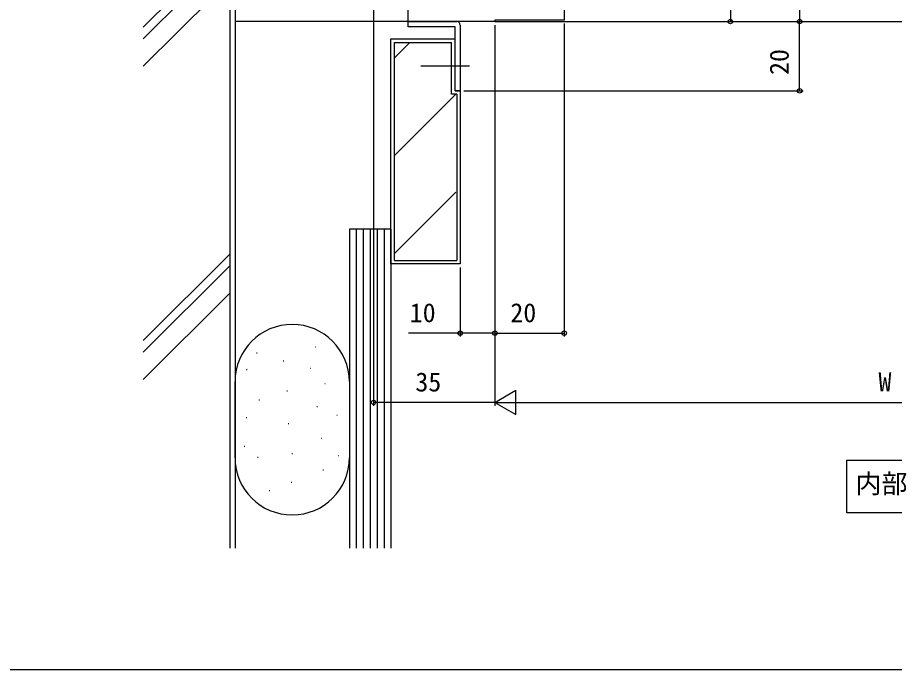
# Model space of a CAD drawing. Units: millimetres, scale not verified. Extents: x -438 to 438, y -344 to 341.
# Drawn here: x -99.2 to 153.9, y -343.7 to -155.4 of the extents above; entities that cross this region are included whole.
import ezdxf
from ezdxf.enums import TextEntityAlignment as Align

# ---------------------------------------------------------------- set-up
doc = ezdxf.new("R2010")
doc.units = ezdxf.units.MM
doc.header["$LTSCALE"] = 2
for name, color, linetype in [('0-1_USER1', 3, 'Continuous'), ('0-2_YKK_11', 7, 'Continuous'), ('0-3_YKK_12', 2, 'Continuous'), ('0-4_YKK_13', 4, 'Continuous'), ('0-6_YKK_D', 6, 'Continuous'), ('0-7_YKK_ZWAK', 7, 'Continuous'), ('0-8_YSS_K', 3, 'Continuous'), ('0-9_YSS_KE', 3, 'Continuous')]:
    doc.layers.add(name, color=color, linetype=linetype)
doc.styles.add('ＭＳ ゴシック', font='')
doc.styles.get('ＭＳ ゴシック').set_extended_font_data('MS Gothic')

msp = doc.modelspace()

# ---------------------------------------------------------------- linework, layer by layer
at = {"layer": '0-1_USER1'}
msp.add_lwpolyline([(140.232, -283.256), (166.512, -283.256), (166.512, -298.449), (140.232, -298.449)], close=True, dxfattribs=at)
at = {"layer": '0-2_YKK_11'}
msp.add_lwpolyline([(4.314, -101.545), (3.614, -101.545), (3.614, -86.545), (38.614, -86.545), (38.614, -142.845), (46.614, -142.845), (46.614, -136.545), (49.114, -136.545), (49.114, -137.545), (48.114, -137.545), (48.114, -142.845), (57.114, -142.845), (57.114, -137.545), (56.114, -137.545), (56.114, -136.545), (58.614, -136.545), (58.614, -156.145), (38.614, -156.145), (38.614, -156.545), (13.614, -156.545), (13.614, -150.395)], dxfattribs=at)
at = {"layer": '0-3_YKK_12'}
for p, q in [((38.614, -156.545), (268.136, -156.545)), ((31.328, -169.461), (17.247, -169.461))]:
    msp.add_line(p, q, dxfattribs=at)
at = {"layer": '0-4_YKK_13'}
for p, q in [((28.615, -157.545), (28.615, -176.545)), ((28.615, -176.545), (27.115, -176.545))]:
    msp.add_line(p, q, dxfattribs=at)
msp.add_lwpolyline([(27.115, -176.545), (27.115, -158.045), (13.615, -158.045), (13.615, -156.545), (27.615, -156.545)], dxfattribs=at)
msp.add_arc((27.615, -157.545), 1, 0, 89.99998, dxfattribs=at)
at = {"layer": '0-6_YKK_D'}
for p, q in [((126.572, -86.545), (126.572, -156.545)), ((3.614, -102.545), (3.614, -267.545)), ((126.572, -176.545), (126.572, -156.545)), ((38.614, -157.545), (38.614, -247.545)), ((38.614, -157.545), (38.614, -267.545)), ((38.614, -157.545), (38.614, -267.545)), ((38.614, -157.545), (38.614, -247.545)), ((58.614, -157.145), (58.614, -247.545)), ((29.615, -176.545), (127.572, -176.545)), ((28.615, -227.548), (28.615, -247.545)), ((38.614, -246.545), (58.614, -246.545)), ((38.614, -266.545), (44.676, -263.045)), ((44.676, -270.045), (44.676, -263.045)), ((38.614, -266.545), (3.614, -266.545)), ((38.614, -266.545), (44.676, -270.045)), ((38.614, -266.545), (50.739, -266.545)), ((45.614, -266.545), (261.136, -266.545))]:
    msp.add_line(p, q, dxfattribs=at)
for points in [[(106.572, -132.545), (106.572, -136.545), (106.572, -156.545)], [(38.614, -246.545), (28.615, -246.545), (13.69, -246.545)]]:
    msp.add_lwpolyline(points, dxfattribs=at)
for centre in [(106.572, -156.545), (126.572, -156.545), (126.572, -156.545), (126.572, -176.545), (28.615, -246.545), (38.614, -246.545), (38.614, -246.545), (58.614, -246.545), (3.614, -266.545)]:
    msp.add_circle(centre, 0.637, dxfattribs=at)
at = {"layer": '0-7_YKK_ZWAK'}
msp.add_lwpolyline([(-437, -343.7), (438, -343.7), (438, 306.3)], dxfattribs=at)
at = {"layer": '0-8_YSS_K'}
for p, q in [((-36.385, -84.942), (-36.385, -308.7)), ((-62.855, -158.157), (-37.885, -133.188)), ((-62.855, -161.551), (-37.885, -136.582)), ((-62.855, -169.471), (-37.885, -144.501)), ((13.614, -156.545), (-36.385, -156.545)), ((14.046, -162.548), (9.615, -166.98)), ((9.615, -162.548), (26.115, -162.548)), ((9.615, -225.548), (9.615, -162.548)), ((27.33, -177.548), (9.615, -195.264)), ((27.615, -177.548), (27.615, -225.548)), ((27.33, -205.833), (9.615, -223.548)), ((-1.385, -216.545), (-1.385, -308.7)), ((0.615, -216.545), (0.615, -308.7)), ((2.615, -216.545), (2.615, -308.7)), ((4.615, -216.545), (4.615, -308.7)), ((6.615, -216.545), (6.615, -308.7)), ((8.615, -216.545), (8.615, -308.7)), ((-62.855, -248.667), (-37.885, -223.697)), ((-62.855, -252.061), (-37.885, -227.091)), ((9.615, -225.548), (27.615, -225.548)), ((-62.855, -259.981), (-37.885, -235.011)), ((-13.224, -250.469), (-13.124, -250.469)), ((-13.224, -250.469), (-13.124, -250.469)), ((-30.024, -252.373), (-30.224, -252.373)), ((-22.284, -254.66), (-22.484, -254.66)), ((-32.839, -257.123), (-33.039, -257.123)), ((-14.709, -256.651), (-14.609, -256.651)), ((-36.385, -282.549), (-36.385, -260.549)), ((-3.385, -260.549), (-3.385, -282.549)), ((-10.502, -261.102), (-10.402, -261.102)), ((-21.228, -263.281), (-21.428, -263.281)), ((-29.321, -265.919), (-29.521, -265.919)), ((-12.729, -267.778), (-12.629, -267.778)), ((-7.037, -270.251), (-6.937, -270.251)), ((-33.015, -271.021), (-33.215, -271.021)), ((-20.876, -272.78), (-21.076, -272.78)), ((-11.492, -276.928), (-11.392, -276.928)), ((-33.543, -279.289), (-33.743, -279.289)), ((-29.672, -282.456), (-29.872, -282.456)), ((-19.821, -281.4), (-20.021, -281.4)), ((-6.543, -281.874), (-6.443, -281.874)), ((-10.997, -286.077), (-10.897, -286.077)), ((-19.997, -289.669), (-20.197, -289.669)), ((-26.33, -292.132), (-26.53, -292.132))]:
    msp.add_line(p, q, dxfattribs=at)
for points in [[(27.615, -177.548), (26.115, -177.548), (26.115, -162.548)], [(8.615, -216.545), (-3.385, -216.545), (-3.385, -308.7)]]:
    msp.add_lwpolyline(points, dxfattribs=at)
for centre, start, end in [((-19.885, -260.549), 0, 180), ((-19.885, -282.549), 180, 0)]:
    msp.add_arc(centre, 16.5, start, end, dxfattribs=at)
at = {"layer": '0-9_YSS_KE'}
for p, q in [((8.615, -161.548), (27.115, -161.548)), ((8.615, -216.545), (8.615, -161.548)), ((27.115, -176.545), (27.115, -161.548)), ((27.115, -176.545), (28.615, -176.545))]:
    msp.add_line(p, q, dxfattribs=at)
for points in [[(12.115, -7.419), (12.115, -70.394), (-37.885, -83.791), (-37.885, -308.7)], [(28.615, -176.545), (28.615, -226.548), (8.615, -226.548), (8.615, -216.548)]]:
    msp.add_lwpolyline(points, dxfattribs=at)

# ---------------------------------------------------------------- texts
at = {"layer": '0-1_USER1', "style": 'ＭＳ ゴシック'}
msp.add_text('内部', height=5.499, dxfattribs=at).set_placement((142.692, -294.428), align=Align.BOTTOM_LEFT)
at = {"layer": '0-6_YKK_D', "style": 'ＭＳ ゴシック'}
msp.add_text('20', height=5.499, rotation=90, dxfattribs=at).set_placement((125.072, -171.967), align=Align.BOTTOM_LEFT)
for s, p in [('10', (14.039, -245.045)), ('20', (43.074, -245.045)), ('35', (15.66, -265.045)), ('W', (149.327, -265.045))]:
    msp.add_text(s, height=5.499, dxfattribs=at).set_placement(p, align=Align.BOTTOM_LEFT)

doc.saveas('drawing.dxf')
